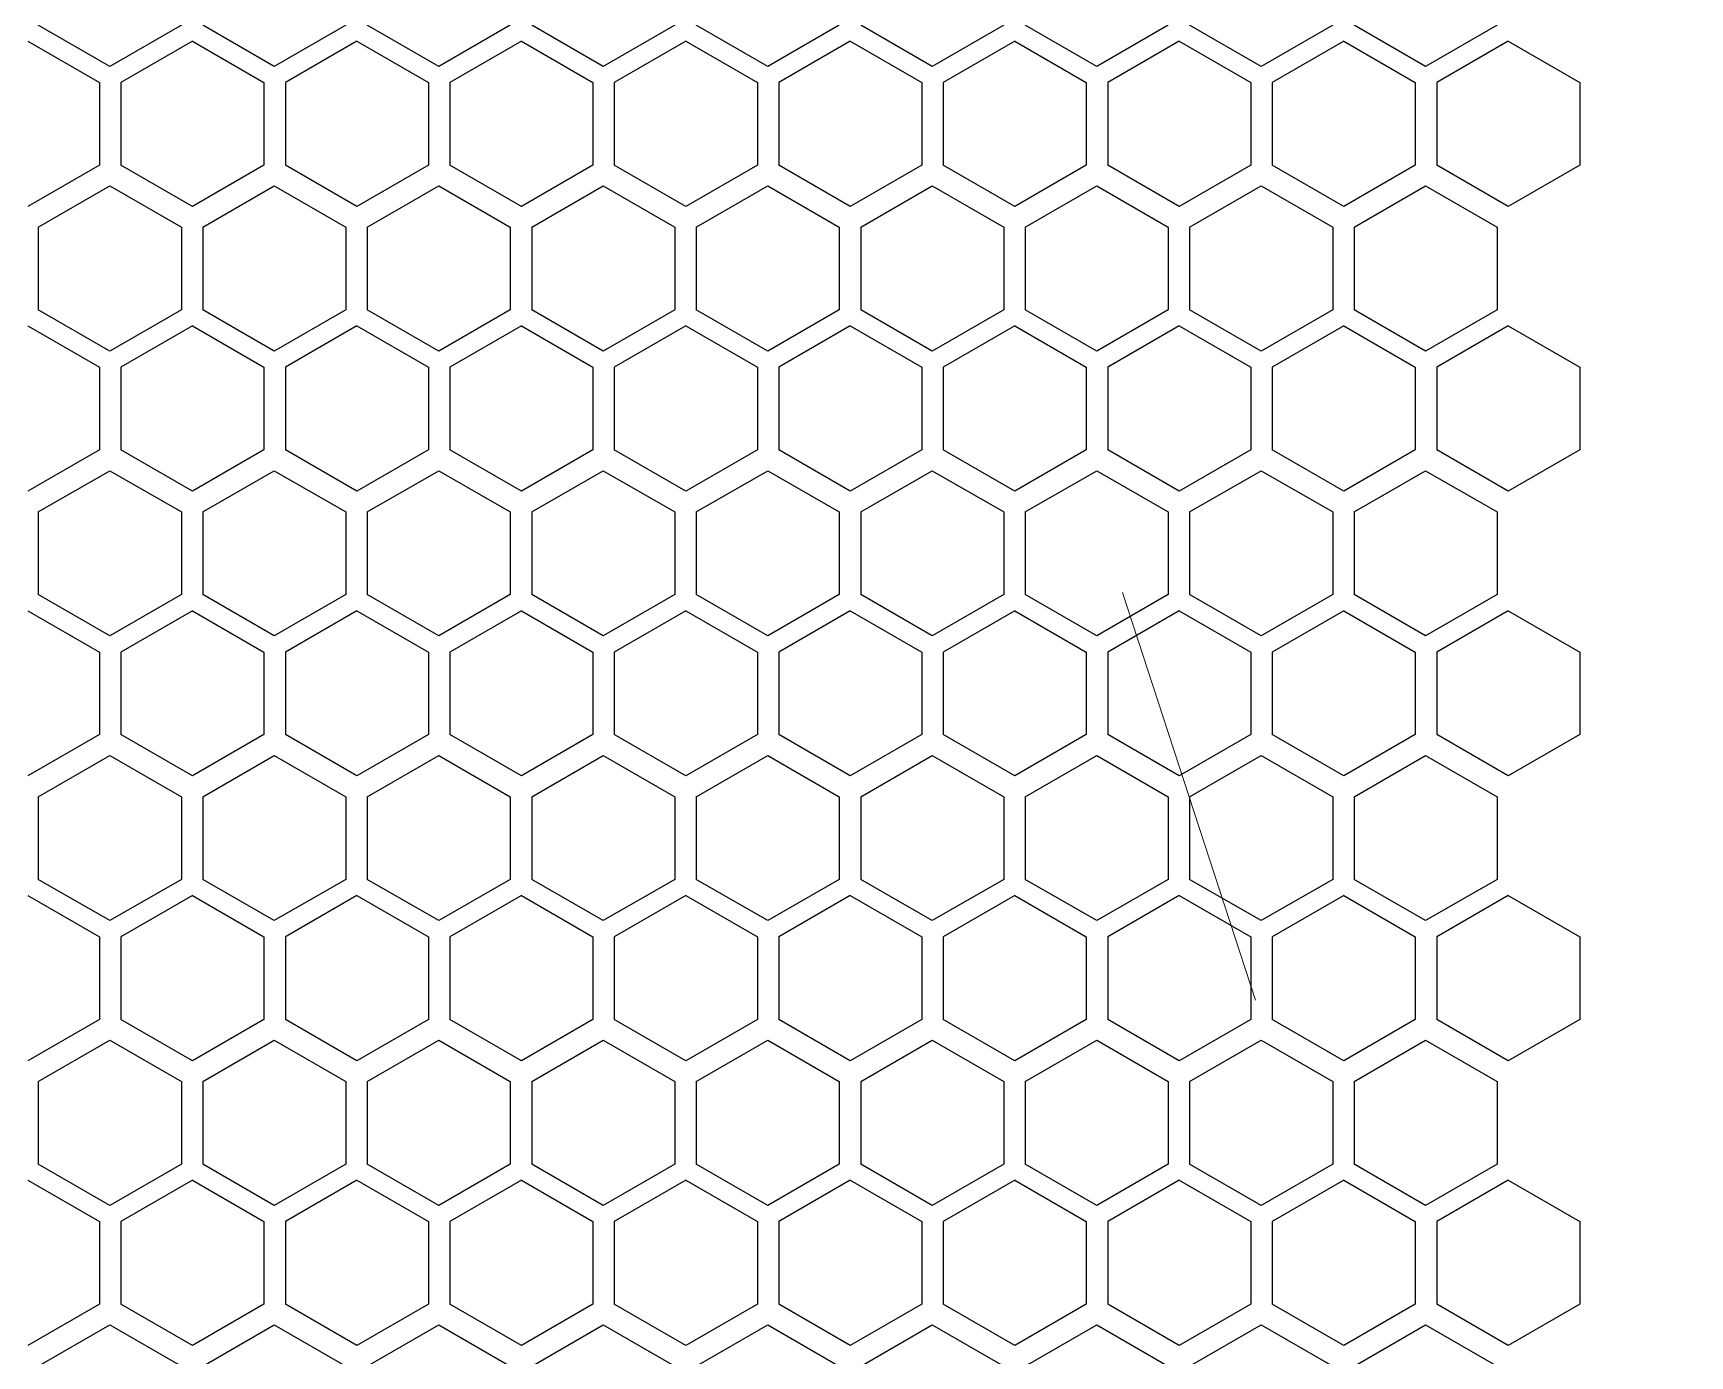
# Model space of a CAD drawing. Extents: x 61367 to 140945, y -1257 to 25588.
# Drawn here: x 71059.6 to 71152.3, y 20063.1 to 20137.1 of the extents above; entities that cross this region are included whole.
import ezdxf

# ---------------------------------------------------------------- set-up
doc = ezdxf.new("R2010")
doc.units = 0
doc.header["$MEASUREMENT"] = 0
doc.linetypes.add('ACAD_ISO03W100', pattern=[30, 12, -18])
doc.layers.get('0').update_dxf_attribs({"linetype": 'CONTINUOUS'})
doc.layers.add('4215-0412-2_0', color=7, linetype='CONTINUOUS')
doc.layers.add('THICK', color=7, linetype='CONTINUOUS', lineweight=0)

# ---------------------------------------------------------------- blocks, each defined once
blk = doc.blocks.new('ETRYRTERRTERWDDASW')
at = {"layer": 'THICK', "color": 1, "linetype": 'ACAD_ISO03W100', "ltscale": 2}
blk.add_line((214128.378, 51356.569), (213334.904, 48924.569), dxfattribs=at)
blk = doc.blocks.new('ERGRTHTHRT')
at = {"layer": '4215-0412-2_0', "color": 7, "linetype": 'Continuous'}
for p, q in [((-37455.321, -67807.98), (-37459.322, -67805.67)), ((-37451.32, -67805.67), (-37455.321, -67807.98)), ((-37446.121, -67807.98), (-37450.122, -67805.67)), ((-37442.12, -67805.67), (-37446.121, -67807.98)), ((-37436.921, -67807.98), (-37440.922, -67805.67)), ((-37432.92, -67805.67), (-37436.921, -67807.98)), ((-37427.721, -67807.98), (-37431.722, -67805.67)), ((-37423.72, -67805.67), (-37427.721, -67807.98)), ((-37418.521, -67807.98), (-37422.522, -67805.67)), ((-37414.52, -67805.67), (-37418.521, -67807.98)), ((-37409.321, -67807.98), (-37413.322, -67805.67)), ((-37405.32, -67805.67), (-37409.321, -67807.98)), ((-37400.121, -67807.98), (-37404.122, -67805.67)), ((-37396.12, -67805.67), (-37400.121, -67807.98)), ((-37390.921, -67807.98), (-37394.922, -67805.67)), ((-37386.92, -67805.67), (-37390.921, -67807.98)), ((-37381.721, -67807.98), (-37385.722, -67805.67)), ((-37377.72, -67805.67), (-37381.721, -67807.98)), ((-37459.902, -67806.575), (-37455.901, -67808.885)), ((-37450.702, -67806.575), (-37454.703, -67808.885)), ((-37450.702, -67806.575), (-37446.701, -67808.885)), ((-37441.502, -67806.575), (-37445.503, -67808.885)), ((-37441.502, -67806.575), (-37437.501, -67808.885)), ((-37432.302, -67806.575), (-37436.303, -67808.885)), ((-37432.302, -67806.575), (-37428.301, -67808.885)), ((-37423.102, -67806.575), (-37427.103, -67808.885)), ((-37423.102, -67806.575), (-37419.101, -67808.885)), ((-37413.902, -67806.575), (-37417.903, -67808.885)), ((-37413.902, -67806.575), (-37409.901, -67808.885)), ((-37404.702, -67806.575), (-37408.703, -67808.885)), ((-37404.702, -67806.575), (-37400.701, -67808.885)), ((-37395.502, -67806.575), (-37399.503, -67808.885)), ((-37395.502, -67806.575), (-37391.501, -67808.885)), ((-37386.302, -67806.575), (-37390.303, -67808.885)), ((-37386.302, -67806.575), (-37382.301, -67808.885)), ((-37377.102, -67806.575), (-37381.103, -67808.885)), ((-37377.102, -67806.575), (-37373.101, -67808.885)), ((-37455.901, -67808.885), (-37455.901, -67813.505)), ((-37454.703, -67808.885), (-37454.703, -67813.505)), ((-37446.701, -67808.885), (-37446.701, -67813.505)), ((-37445.503, -67808.885), (-37445.503, -67813.505)), ((-37437.501, -67808.885), (-37437.501, -67813.505)), ((-37436.303, -67808.885), (-37436.303, -67813.505)), ((-37428.301, -67808.885), (-37428.301, -67813.505)), ((-37427.103, -67808.885), (-37427.103, -67813.505)), ((-37419.101, -67808.885), (-37419.101, -67813.505)), ((-37417.903, -67808.885), (-37417.903, -67813.505)), ((-37409.901, -67808.885), (-37409.901, -67813.505)), ((-37408.703, -67808.885), (-37408.703, -67813.505)), ((-37400.701, -67808.885), (-37400.701, -67813.505)), ((-37399.503, -67808.885), (-37399.503, -67813.505)), ((-37391.501, -67808.885), (-37391.501, -67813.505)), ((-37390.303, -67808.885), (-37390.303, -67813.505)), ((-37382.301, -67808.885), (-37382.301, -67813.505)), ((-37381.103, -67808.885), (-37381.103, -67813.505)), ((-37373.101, -67808.885), (-37373.101, -67813.505)), ((-37455.901, -67813.505), (-37459.902, -67815.815)), ((-37450.702, -67815.815), (-37454.703, -67813.505)), ((-37446.701, -67813.505), (-37450.702, -67815.815)), ((-37441.502, -67815.815), (-37445.503, -67813.505)), ((-37437.501, -67813.505), (-37441.502, -67815.815)), ((-37432.302, -67815.815), (-37436.303, -67813.505)), ((-37428.301, -67813.505), (-37432.302, -67815.815)), ((-37423.102, -67815.815), (-37427.103, -67813.505)), ((-37419.101, -67813.505), (-37423.102, -67815.815)), ((-37413.902, -67815.815), (-37417.903, -67813.505)), ((-37409.901, -67813.505), (-37413.902, -67815.815)), ((-37404.702, -67815.815), (-37408.703, -67813.505)), ((-37400.701, -67813.505), (-37404.702, -67815.815)), ((-37395.502, -67815.815), (-37399.503, -67813.505)), ((-37391.501, -67813.505), (-37395.502, -67815.815)), ((-37386.302, -67815.815), (-37390.303, -67813.505)), ((-37382.301, -67813.505), (-37386.302, -67815.815)), ((-37377.102, -67815.815), (-37381.103, -67813.505)), ((-37373.101, -67813.505), (-37377.102, -67815.815)), ((-37459.322, -67816.98), (-37455.321, -67814.67)), ((-37455.321, -67814.67), (-37451.32, -67816.98)), ((-37450.122, -67816.98), (-37446.121, -67814.67)), ((-37446.121, -67814.67), (-37442.12, -67816.98)), ((-37440.922, -67816.98), (-37436.921, -67814.67)), ((-37436.921, -67814.67), (-37432.92, -67816.98)), ((-37431.722, -67816.98), (-37427.721, -67814.67)), ((-37427.721, -67814.67), (-37423.72, -67816.98)), ((-37422.522, -67816.98), (-37418.521, -67814.67)), ((-37418.521, -67814.67), (-37414.52, -67816.98)), ((-37413.322, -67816.98), (-37409.321, -67814.67)), ((-37409.321, -67814.67), (-37405.32, -67816.98)), ((-37404.122, -67816.98), (-37400.121, -67814.67)), ((-37400.121, -67814.67), (-37396.12, -67816.98)), ((-37394.922, -67816.98), (-37390.921, -67814.67)), ((-37390.921, -67814.67), (-37386.92, -67816.98)), ((-37385.722, -67816.98), (-37381.721, -67814.67)), ((-37381.721, -67814.67), (-37377.72, -67816.98)), ((-37459.322, -67816.98), (-37459.322, -67821.6)), ((-37451.32, -67816.98), (-37451.32, -67821.6)), ((-37450.122, -67816.98), (-37450.122, -67821.6)), ((-37442.12, -67816.98), (-37442.12, -67821.6)), ((-37440.922, -67816.98), (-37440.922, -67821.6)), ((-37432.92, -67816.98), (-37432.92, -67821.6)), ((-37431.722, -67816.98), (-37431.722, -67821.6)), ((-37423.72, -67816.98), (-37423.72, -67821.6)), ((-37422.522, -67816.98), (-37422.522, -67821.6)), ((-37414.52, -67816.98), (-37414.52, -67821.6)), ((-37413.322, -67816.98), (-37413.322, -67821.6)), ((-37405.32, -67816.98), (-37405.32, -67821.6)), ((-37404.122, -67816.98), (-37404.122, -67821.6)), ((-37396.12, -67816.98), (-37396.12, -67821.6)), ((-37394.922, -67816.98), (-37394.922, -67821.6)), ((-37386.92, -67816.98), (-37386.92, -67821.6)), ((-37385.722, -67816.98), (-37385.722, -67821.6)), ((-37377.72, -67816.98), (-37377.72, -67821.6)), ((-37455.321, -67823.91), (-37459.322, -67821.6)), ((-37451.32, -67821.6), (-37455.321, -67823.91)), ((-37446.121, -67823.91), (-37450.122, -67821.6)), ((-37442.12, -67821.6), (-37446.121, -67823.91)), ((-37436.921, -67823.91), (-37440.922, -67821.6)), ((-37432.92, -67821.6), (-37436.921, -67823.91)), ((-37427.721, -67823.91), (-37431.722, -67821.6)), ((-37423.72, -67821.6), (-37427.721, -67823.91)), ((-37418.521, -67823.91), (-37422.522, -67821.6)), ((-37414.52, -67821.6), (-37418.521, -67823.91)), ((-37409.321, -67823.91), (-37413.322, -67821.6)), ((-37405.32, -67821.6), (-37409.321, -67823.91)), ((-37400.121, -67823.91), (-37404.122, -67821.6)), ((-37396.12, -67821.6), (-37400.121, -67823.91)), ((-37390.921, -67823.91), (-37394.922, -67821.6)), ((-37386.92, -67821.6), (-37390.921, -67823.91)), ((-37381.721, -67823.91), (-37385.722, -67821.6)), ((-37377.72, -67821.6), (-37381.721, -67823.91)), ((-37459.902, -67822.505), (-37455.901, -67824.815)), ((-37450.702, -67822.505), (-37454.703, -67824.815)), ((-37450.702, -67822.505), (-37446.701, -67824.815)), ((-37441.502, -67822.505), (-37445.503, -67824.815)), ((-37441.502, -67822.505), (-37437.501, -67824.815)), ((-37432.302, -67822.505), (-37436.303, -67824.815)), ((-37432.302, -67822.505), (-37428.301, -67824.815)), ((-37423.102, -67822.505), (-37427.103, -67824.815)), ((-37423.102, -67822.505), (-37419.101, -67824.815)), ((-37413.902, -67822.505), (-37417.903, -67824.815)), ((-37413.902, -67822.505), (-37409.901, -67824.815)), ((-37404.702, -67822.505), (-37408.703, -67824.815)), ((-37404.702, -67822.505), (-37400.701, -67824.815)), ((-37395.502, -67822.505), (-37399.503, -67824.815)), ((-37395.502, -67822.505), (-37391.501, -67824.815)), ((-37386.302, -67822.505), (-37390.303, -67824.815)), ((-37386.302, -67822.505), (-37382.301, -67824.815)), ((-37377.102, -67822.505), (-37381.103, -67824.815)), ((-37377.102, -67822.505), (-37373.101, -67824.815)), ((-37455.901, -67824.815), (-37455.901, -67829.435)), ((-37454.703, -67824.815), (-37454.703, -67829.435)), ((-37446.701, -67824.815), (-37446.701, -67829.435)), ((-37445.503, -67824.815), (-37445.503, -67829.435)), ((-37437.501, -67824.815), (-37437.501, -67829.435)), ((-37436.303, -67824.815), (-37436.303, -67829.435)), ((-37428.301, -67824.815), (-37428.301, -67829.435)), ((-37427.103, -67824.815), (-37427.103, -67829.435)), ((-37419.101, -67824.815), (-37419.101, -67829.435)), ((-37417.903, -67824.815), (-37417.903, -67829.435)), ((-37409.901, -67824.815), (-37409.901, -67829.435)), ((-37408.703, -67824.815), (-37408.703, -67829.435)), ((-37400.701, -67824.815), (-37400.701, -67829.435)), ((-37399.503, -67824.815), (-37399.503, -67829.435)), ((-37391.501, -67824.815), (-37391.501, -67829.435)), ((-37390.303, -67824.815), (-37390.303, -67829.435)), ((-37382.301, -67824.815), (-37382.301, -67829.435)), ((-37381.103, -67824.815), (-37381.103, -67829.435)), ((-37373.101, -67824.815), (-37373.101, -67829.435)), ((-37455.901, -67829.435), (-37459.902, -67831.745)), ((-37450.702, -67831.745), (-37454.703, -67829.435)), ((-37446.701, -67829.435), (-37450.702, -67831.745)), ((-37441.502, -67831.745), (-37445.503, -67829.435)), ((-37437.501, -67829.435), (-37441.502, -67831.745)), ((-37432.302, -67831.745), (-37436.303, -67829.435)), ((-37428.301, -67829.435), (-37432.302, -67831.745)), ((-37423.102, -67831.745), (-37427.103, -67829.435)), ((-37419.101, -67829.435), (-37423.102, -67831.745)), ((-37413.902, -67831.745), (-37417.903, -67829.435)), ((-37409.901, -67829.435), (-37413.902, -67831.745)), ((-37404.702, -67831.745), (-37408.703, -67829.435)), ((-37400.701, -67829.435), (-37404.702, -67831.745)), ((-37395.502, -67831.745), (-37399.503, -67829.435)), ((-37391.501, -67829.435), (-37395.502, -67831.745)), ((-37386.302, -67831.745), (-37390.303, -67829.435)), ((-37382.301, -67829.435), (-37386.302, -67831.745)), ((-37377.102, -67831.745), (-37381.103, -67829.435)), ((-37373.101, -67829.435), (-37377.102, -67831.745)), ((-37459.322, -67832.91), (-37455.321, -67830.6)), ((-37455.321, -67830.6), (-37451.32, -67832.91)), ((-37450.122, -67832.91), (-37446.121, -67830.6)), ((-37446.121, -67830.6), (-37442.12, -67832.91)), ((-37440.922, -67832.91), (-37436.921, -67830.6)), ((-37436.921, -67830.6), (-37432.92, -67832.91)), ((-37431.722, -67832.91), (-37427.721, -67830.6)), ((-37427.721, -67830.6), (-37423.72, -67832.91)), ((-37422.522, -67832.91), (-37418.521, -67830.6)), ((-37418.521, -67830.6), (-37414.52, -67832.91)), ((-37413.322, -67832.91), (-37409.321, -67830.6)), ((-37409.321, -67830.6), (-37405.32, -67832.91)), ((-37404.122, -67832.91), (-37400.121, -67830.6)), ((-37400.121, -67830.6), (-37396.12, -67832.91)), ((-37394.922, -67832.91), (-37390.921, -67830.6)), ((-37390.921, -67830.6), (-37386.92, -67832.91)), ((-37385.722, -67832.91), (-37381.721, -67830.6)), ((-37381.721, -67830.6), (-37377.72, -67832.91)), ((-37459.322, -67832.91), (-37459.322, -67837.53)), ((-37451.32, -67832.91), (-37451.32, -67837.53)), ((-37450.122, -67832.91), (-37450.122, -67837.53)), ((-37442.12, -67832.91), (-37442.12, -67837.53)), ((-37440.922, -67832.91), (-37440.922, -67837.53)), ((-37432.92, -67832.91), (-37432.92, -67837.53)), ((-37431.722, -67832.91), (-37431.722, -67837.53)), ((-37423.72, -67832.91), (-37423.72, -67837.53)), ((-37422.522, -67832.91), (-37422.522, -67837.53)), ((-37414.52, -67832.91), (-37414.52, -67837.53)), ((-37413.322, -67832.91), (-37413.322, -67837.53)), ((-37405.32, -67832.91), (-37405.32, -67837.53)), ((-37404.122, -67832.91), (-37404.122, -67837.53)), ((-37396.12, -67832.91), (-37396.12, -67837.53)), ((-37394.922, -67832.91), (-37394.922, -67837.53)), ((-37386.92, -67832.91), (-37386.92, -67837.53)), ((-37385.722, -67832.91), (-37385.722, -67837.53)), ((-37377.72, -67832.91), (-37377.72, -67837.53)), ((-37459.902, -67838.435), (-37455.901, -67840.745)), ((-37455.321, -67839.84), (-37459.322, -67837.53)), ((-37451.32, -67837.53), (-37455.321, -67839.84)), ((-37450.702, -67838.435), (-37454.703, -67840.745)), ((-37450.702, -67838.435), (-37446.701, -67840.745)), ((-37446.121, -67839.84), (-37450.122, -67837.53)), ((-37442.12, -67837.53), (-37446.121, -67839.84)), ((-37441.502, -67838.435), (-37445.503, -67840.745)), ((-37441.502, -67838.435), (-37437.501, -67840.745)), ((-37436.921, -67839.84), (-37440.922, -67837.53)), ((-37432.92, -67837.53), (-37436.921, -67839.84)), ((-37432.302, -67838.435), (-37436.303, -67840.745)), ((-37432.302, -67838.435), (-37428.301, -67840.745)), ((-37427.721, -67839.84), (-37431.722, -67837.53)), ((-37423.72, -67837.53), (-37427.721, -67839.84)), ((-37423.102, -67838.435), (-37427.103, -67840.745)), ((-37423.102, -67838.435), (-37419.101, -67840.745)), ((-37418.521, -67839.84), (-37422.522, -67837.53)), ((-37414.52, -67837.53), (-37418.521, -67839.84)), ((-37413.902, -67838.435), (-37417.903, -67840.745)), ((-37413.902, -67838.435), (-37409.901, -67840.745)), ((-37409.321, -67839.84), (-37413.322, -67837.53)), ((-37405.32, -67837.53), (-37409.321, -67839.84)), ((-37404.702, -67838.435), (-37408.703, -67840.745)), ((-37404.702, -67838.435), (-37400.701, -67840.745)), ((-37400.121, -67839.84), (-37404.122, -67837.53)), ((-37396.12, -67837.53), (-37400.121, -67839.84)), ((-37395.502, -67838.435), (-37399.503, -67840.745)), ((-37395.502, -67838.435), (-37391.501, -67840.745)), ((-37390.921, -67839.84), (-37394.922, -67837.53)), ((-37386.92, -67837.53), (-37390.921, -67839.84)), ((-37386.302, -67838.435), (-37390.303, -67840.745)), ((-37386.302, -67838.435), (-37382.301, -67840.745)), ((-37381.721, -67839.84), (-37385.722, -67837.53)), ((-37377.72, -67837.53), (-37381.721, -67839.84)), ((-37377.102, -67838.435), (-37381.103, -67840.745)), ((-37377.102, -67838.435), (-37373.101, -67840.745)), ((-37455.901, -67840.745), (-37455.901, -67845.365)), ((-37454.703, -67840.745), (-37454.703, -67845.365)), ((-37446.701, -67840.745), (-37446.701, -67845.365)), ((-37445.503, -67840.745), (-37445.503, -67845.365)), ((-37437.501, -67840.745), (-37437.501, -67845.365)), ((-37436.303, -67840.745), (-37436.303, -67845.365)), ((-37428.301, -67840.745), (-37428.301, -67845.365)), ((-37427.103, -67840.745), (-37427.103, -67845.365)), ((-37419.101, -67840.745), (-37419.101, -67845.365)), ((-37417.903, -67840.745), (-37417.903, -67845.365)), ((-37409.901, -67840.745), (-37409.901, -67845.365)), ((-37408.703, -67840.745), (-37408.703, -67845.365)), ((-37400.701, -67840.745), (-37400.701, -67845.365)), ((-37399.503, -67840.745), (-37399.503, -67845.365)), ((-37391.501, -67840.745), (-37391.501, -67845.365)), ((-37390.303, -67840.745), (-37390.303, -67845.365)), ((-37382.301, -67840.745), (-37382.301, -67845.365)), ((-37381.103, -67840.745), (-37381.103, -67845.365)), ((-37373.101, -67840.745), (-37373.101, -67845.365)), ((-37455.901, -67845.365), (-37459.902, -67847.675)), ((-37450.702, -67847.675), (-37454.703, -67845.365)), ((-37446.701, -67845.365), (-37450.702, -67847.675)), ((-37441.502, -67847.675), (-37445.503, -67845.365)), ((-37437.501, -67845.365), (-37441.502, -67847.675)), ((-37432.302, -67847.675), (-37436.303, -67845.365)), ((-37428.301, -67845.365), (-37432.302, -67847.675)), ((-37423.102, -67847.675), (-37427.103, -67845.365)), ((-37419.101, -67845.365), (-37423.102, -67847.675)), ((-37413.902, -67847.675), (-37417.903, -67845.365)), ((-37409.901, -67845.365), (-37413.902, -67847.675)), ((-37404.702, -67847.675), (-37408.703, -67845.365)), ((-37400.701, -67845.365), (-37404.702, -67847.675)), ((-37395.502, -67847.675), (-37399.503, -67845.365)), ((-37391.501, -67845.365), (-37395.502, -67847.675)), ((-37386.302, -67847.675), (-37390.303, -67845.365)), ((-37382.301, -67845.365), (-37386.302, -67847.675)), ((-37377.102, -67847.675), (-37381.103, -67845.365)), ((-37373.101, -67845.365), (-37377.102, -67847.675)), ((-37459.322, -67848.84), (-37455.321, -67846.53)), ((-37455.321, -67846.53), (-37451.32, -67848.84)), ((-37450.122, -67848.84), (-37446.121, -67846.53)), ((-37446.121, -67846.53), (-37442.12, -67848.84)), ((-37440.922, -67848.84), (-37436.921, -67846.53)), ((-37436.921, -67846.53), (-37432.92, -67848.84)), ((-37431.722, -67848.84), (-37427.721, -67846.53)), ((-37427.721, -67846.53), (-37423.72, -67848.84)), ((-37422.522, -67848.84), (-37418.521, -67846.53)), ((-37418.521, -67846.53), (-37414.52, -67848.84)), ((-37413.322, -67848.84), (-37409.321, -67846.53)), ((-37409.321, -67846.53), (-37405.32, -67848.84)), ((-37404.122, -67848.84), (-37400.121, -67846.53)), ((-37400.121, -67846.53), (-37396.12, -67848.84)), ((-37394.922, -67848.84), (-37390.921, -67846.53)), ((-37390.921, -67846.53), (-37386.92, -67848.84)), ((-37385.722, -67848.84), (-37381.721, -67846.53)), ((-37381.721, -67846.53), (-37377.72, -67848.84)), ((-37459.322, -67848.84), (-37459.322, -67853.46)), ((-37451.32, -67848.84), (-37451.32, -67853.46)), ((-37450.122, -67848.84), (-37450.122, -67853.46)), ((-37442.12, -67848.84), (-37442.12, -67853.46)), ((-37440.922, -67848.84), (-37440.922, -67853.46)), ((-37432.92, -67848.84), (-37432.92, -67853.46)), ((-37431.722, -67848.84), (-37431.722, -67853.46)), ((-37423.72, -67848.84), (-37423.72, -67853.46)), ((-37422.522, -67848.84), (-37422.522, -67853.46)), ((-37414.52, -67848.84), (-37414.52, -67853.46)), ((-37413.322, -67848.84), (-37413.322, -67853.46)), ((-37405.32, -67848.84), (-37405.32, -67853.46)), ((-37404.122, -67848.84), (-37404.122, -67853.46)), ((-37396.12, -67848.84), (-37396.12, -67853.46)), ((-37394.922, -67848.84), (-37394.922, -67853.46)), ((-37386.92, -67848.84), (-37386.92, -67853.46)), ((-37385.722, -67848.84), (-37385.722, -67853.46)), ((-37377.72, -67848.84), (-37377.72, -67853.46)), ((-37455.321, -67855.77), (-37459.322, -67853.46)), ((-37451.32, -67853.46), (-37455.321, -67855.77)), ((-37446.121, -67855.77), (-37450.122, -67853.46)), ((-37442.12, -67853.46), (-37446.121, -67855.77)), ((-37436.921, -67855.77), (-37440.922, -67853.46)), ((-37432.92, -67853.46), (-37436.921, -67855.77)), ((-37427.721, -67855.77), (-37431.722, -67853.46)), ((-37423.72, -67853.46), (-37427.721, -67855.77)), ((-37418.521, -67855.77), (-37422.522, -67853.46)), ((-37414.52, -67853.46), (-37418.521, -67855.77)), ((-37409.321, -67855.77), (-37413.322, -67853.46)), ((-37405.32, -67853.46), (-37409.321, -67855.77)), ((-37400.121, -67855.77), (-37404.122, -67853.46)), ((-37396.12, -67853.46), (-37400.121, -67855.77)), ((-37390.921, -67855.77), (-37394.922, -67853.46)), ((-37386.92, -67853.46), (-37390.921, -67855.77)), ((-37381.721, -67855.77), (-37385.722, -67853.46)), ((-37377.72, -67853.46), (-37381.721, -67855.77)), ((-37459.902, -67854.365), (-37455.901, -67856.675)), ((-37450.702, -67854.365), (-37454.703, -67856.675)), ((-37450.702, -67854.365), (-37446.701, -67856.675)), ((-37441.502, -67854.365), (-37445.503, -67856.675)), ((-37441.502, -67854.365), (-37437.501, -67856.675)), ((-37432.302, -67854.365), (-37436.303, -67856.675)), ((-37432.302, -67854.365), (-37428.301, -67856.675)), ((-37423.102, -67854.365), (-37427.103, -67856.675)), ((-37423.102, -67854.365), (-37419.101, -67856.675)), ((-37413.902, -67854.365), (-37417.903, -67856.675)), ((-37413.902, -67854.365), (-37409.901, -67856.675)), ((-37404.702, -67854.365), (-37408.703, -67856.675)), ((-37404.702, -67854.365), (-37400.701, -67856.675)), ((-37395.502, -67854.365), (-37399.503, -67856.675)), ((-37395.502, -67854.365), (-37391.501, -67856.675)), ((-37386.302, -67854.365), (-37390.303, -67856.675)), ((-37386.302, -67854.365), (-37382.301, -67856.675)), ((-37377.102, -67854.365), (-37381.103, -67856.675)), ((-37377.102, -67854.365), (-37373.101, -67856.675)), ((-37455.901, -67856.675), (-37455.901, -67861.295)), ((-37454.703, -67856.675), (-37454.703, -67861.295)), ((-37446.701, -67856.675), (-37446.701, -67861.295)), ((-37445.503, -67856.675), (-37445.503, -67861.295)), ((-37437.501, -67856.675), (-37437.501, -67861.295)), ((-37436.303, -67856.675), (-37436.303, -67861.295)), ((-37428.301, -67856.675), (-37428.301, -67861.295)), ((-37427.103, -67856.675), (-37427.103, -67861.295)), ((-37419.101, -67856.675), (-37419.101, -67861.295)), ((-37417.903, -67856.675), (-37417.903, -67861.295)), ((-37409.901, -67856.675), (-37409.901, -67861.295)), ((-37408.703, -67856.675), (-37408.703, -67861.295)), ((-37400.701, -67856.675), (-37400.701, -67861.295)), ((-37399.503, -67856.675), (-37399.503, -67861.295)), ((-37391.501, -67856.675), (-37391.501, -67861.295)), ((-37390.303, -67856.675), (-37390.303, -67861.295)), ((-37382.301, -67856.675), (-37382.301, -67861.295)), ((-37381.103, -67856.675), (-37381.103, -67861.295)), ((-37373.101, -67856.675), (-37373.101, -67861.295)), ((-37455.901, -67861.295), (-37459.902, -67863.605)), ((-37450.702, -67863.605), (-37454.703, -67861.295)), ((-37446.701, -67861.295), (-37450.702, -67863.605)), ((-37441.502, -67863.605), (-37445.503, -67861.295)), ((-37437.501, -67861.295), (-37441.502, -67863.605)), ((-37432.302, -67863.605), (-37436.303, -67861.295)), ((-37428.301, -67861.295), (-37432.302, -67863.605)), ((-37423.102, -67863.605), (-37427.103, -67861.295)), ((-37419.101, -67861.295), (-37423.102, -67863.605)), ((-37413.902, -67863.605), (-37417.903, -67861.295)), ((-37409.901, -67861.295), (-37413.902, -67863.605)), ((-37404.702, -67863.605), (-37408.703, -67861.295)), ((-37400.701, -67861.295), (-37404.702, -67863.605)), ((-37395.502, -67863.605), (-37399.503, -67861.295)), ((-37391.501, -67861.295), (-37395.502, -67863.605)), ((-37386.302, -67863.605), (-37390.303, -67861.295)), ((-37382.301, -67861.295), (-37386.302, -67863.605)), ((-37377.102, -67863.605), (-37381.103, -67861.295)), ((-37373.101, -67861.295), (-37377.102, -67863.605)), ((-37459.322, -67864.77), (-37455.321, -67862.46)), ((-37455.321, -67862.46), (-37451.32, -67864.77)), ((-37450.122, -67864.77), (-37446.121, -67862.46)), ((-37446.121, -67862.46), (-37442.12, -67864.77)), ((-37440.922, -67864.77), (-37436.921, -67862.46)), ((-37436.921, -67862.46), (-37432.92, -67864.77)), ((-37431.722, -67864.77), (-37427.721, -67862.46)), ((-37427.721, -67862.46), (-37423.72, -67864.77)), ((-37422.522, -67864.77), (-37418.521, -67862.46)), ((-37418.521, -67862.46), (-37414.52, -67864.77)), ((-37413.322, -67864.77), (-37409.321, -67862.46)), ((-37409.321, -67862.46), (-37405.32, -67864.77)), ((-37404.122, -67864.77), (-37400.121, -67862.46)), ((-37400.121, -67862.46), (-37396.12, -67864.77)), ((-37394.922, -67864.77), (-37390.921, -67862.46)), ((-37390.921, -67862.46), (-37386.92, -67864.77)), ((-37385.722, -67864.77), (-37381.721, -67862.46)), ((-37381.721, -67862.46), (-37377.72, -67864.77)), ((-37459.322, -67864.77), (-37459.322, -67869.39)), ((-37451.32, -67864.77), (-37451.32, -67869.39)), ((-37450.122, -67864.77), (-37450.122, -67869.39)), ((-37442.12, -67864.77), (-37442.12, -67869.39)), ((-37440.922, -67864.77), (-37440.922, -67869.39)), ((-37432.92, -67864.77), (-37432.92, -67869.39)), ((-37431.722, -67864.77), (-37431.722, -67869.39)), ((-37423.72, -67864.77), (-37423.72, -67869.39)), ((-37422.522, -67864.77), (-37422.522, -67869.39)), ((-37414.52, -67864.77), (-37414.52, -67869.39)), ((-37413.322, -67864.77), (-37413.322, -67869.39)), ((-37405.32, -67864.77), (-37405.32, -67869.39)), ((-37404.122, -67864.77), (-37404.122, -67869.39)), ((-37396.12, -67864.77), (-37396.12, -67869.39)), ((-37394.922, -67864.77), (-37394.922, -67869.39)), ((-37386.92, -67864.77), (-37386.92, -67869.39)), ((-37385.722, -67864.77), (-37385.722, -67869.39)), ((-37377.72, -67864.77), (-37377.72, -67869.39)), ((-37455.321, -67871.7), (-37459.322, -67869.39)), ((-37451.32, -67869.39), (-37455.321, -67871.7)), ((-37446.121, -67871.7), (-37450.122, -67869.39)), ((-37442.12, -67869.39), (-37446.121, -67871.7)), ((-37436.921, -67871.7), (-37440.922, -67869.39)), ((-37432.92, -67869.39), (-37436.921, -67871.7)), ((-37427.721, -67871.7), (-37431.722, -67869.39)), ((-37423.72, -67869.39), (-37427.721, -67871.7)), ((-37418.521, -67871.7), (-37422.522, -67869.39)), ((-37414.52, -67869.39), (-37418.521, -67871.7)), ((-37409.321, -67871.7), (-37413.322, -67869.39)), ((-37405.32, -67869.39), (-37409.321, -67871.7)), ((-37400.121, -67871.7), (-37404.122, -67869.39)), ((-37396.12, -67869.39), (-37400.121, -67871.7)), ((-37390.921, -67871.7), (-37394.922, -67869.39)), ((-37386.92, -67869.39), (-37390.921, -67871.7)), ((-37381.721, -67871.7), (-37385.722, -67869.39)), ((-37377.72, -67869.39), (-37381.721, -67871.7)), ((-37459.902, -67870.295), (-37455.901, -67872.605)), ((-37450.702, -67870.295), (-37454.703, -67872.605)), ((-37450.702, -67870.295), (-37446.701, -67872.605)), ((-37441.502, -67870.295), (-37445.503, -67872.605)), ((-37441.502, -67870.295), (-37437.501, -67872.605)), ((-37432.302, -67870.295), (-37436.303, -67872.605)), ((-37432.302, -67870.295), (-37428.301, -67872.605)), ((-37423.102, -67870.295), (-37427.103, -67872.605)), ((-37423.102, -67870.295), (-37419.101, -67872.605)), ((-37413.902, -67870.295), (-37417.903, -67872.605)), ((-37413.902, -67870.295), (-37409.901, -67872.605)), ((-37404.702, -67870.295), (-37408.703, -67872.605)), ((-37404.702, -67870.295), (-37400.701, -67872.605)), ((-37395.502, -67870.295), (-37399.503, -67872.605)), ((-37395.502, -67870.295), (-37391.501, -67872.605)), ((-37386.302, -67870.295), (-37390.303, -67872.605)), ((-37386.302, -67870.295), (-37382.301, -67872.605)), ((-37377.102, -67870.295), (-37381.103, -67872.605)), ((-37377.102, -67870.295), (-37373.101, -67872.605)), ((-37455.901, -67872.605), (-37455.901, -67877.225)), ((-37454.703, -67872.605), (-37454.703, -67877.225)), ((-37446.701, -67872.605), (-37446.701, -67877.225)), ((-37445.503, -67872.605), (-37445.503, -67877.225)), ((-37437.501, -67872.605), (-37437.501, -67877.225)), ((-37436.303, -67872.605), (-37436.303, -67877.225)), ((-37428.301, -67872.605), (-37428.301, -67877.225)), ((-37427.103, -67872.605), (-37427.103, -67877.225)), ((-37419.101, -67872.605), (-37419.101, -67877.225)), ((-37417.903, -67872.605), (-37417.903, -67877.225)), ((-37409.901, -67872.605), (-37409.901, -67877.225)), ((-37408.703, -67872.605), (-37408.703, -67877.225)), ((-37400.701, -67872.605), (-37400.701, -67877.225)), ((-37399.503, -67872.605), (-37399.503, -67877.225)), ((-37391.501, -67872.605), (-37391.501, -67877.225)), ((-37390.303, -67872.605), (-37390.303, -67877.225)), ((-37382.301, -67872.605), (-37382.301, -67877.225)), ((-37381.103, -67872.605), (-37381.103, -67877.225)), ((-37373.101, -67872.605), (-37373.101, -67877.225)), ((-37455.901, -67877.225), (-37459.902, -67879.535)), ((-37450.702, -67879.535), (-37454.703, -67877.225)), ((-37446.701, -67877.225), (-37450.702, -67879.535)), ((-37441.502, -67879.535), (-37445.503, -67877.225)), ((-37437.501, -67877.225), (-37441.502, -67879.535)), ((-37432.302, -67879.535), (-37436.303, -67877.225)), ((-37428.301, -67877.225), (-37432.302, -67879.535)), ((-37423.102, -67879.535), (-37427.103, -67877.225)), ((-37419.101, -67877.225), (-37423.102, -67879.535)), ((-37413.902, -67879.535), (-37417.903, -67877.225)), ((-37409.901, -67877.225), (-37413.902, -67879.535)), ((-37404.702, -67879.535), (-37408.703, -67877.225)), ((-37400.701, -67877.225), (-37404.702, -67879.535)), ((-37395.502, -67879.535), (-37399.503, -67877.225)), ((-37391.501, -67877.225), (-37395.502, -67879.535)), ((-37386.302, -67879.535), (-37390.303, -67877.225)), ((-37382.301, -67877.225), (-37386.302, -67879.535)), ((-37377.102, -67879.535), (-37381.103, -67877.225)), ((-37373.101, -67877.225), (-37377.102, -67879.535)), ((-37459.322, -67880.7), (-37455.321, -67878.39)), ((-37455.321, -67878.39), (-37451.32, -67880.7)), ((-37450.122, -67880.7), (-37446.121, -67878.39)), ((-37446.121, -67878.39), (-37442.12, -67880.7)), ((-37440.922, -67880.7), (-37436.921, -67878.39)), ((-37436.921, -67878.39), (-37432.92, -67880.7)), ((-37431.722, -67880.7), (-37427.721, -67878.39)), ((-37427.721, -67878.39), (-37423.72, -67880.7)), ((-37422.522, -67880.7), (-37418.521, -67878.39)), ((-37418.521, -67878.39), (-37414.52, -67880.7)), ((-37413.322, -67880.7), (-37409.321, -67878.39)), ((-37409.321, -67878.39), (-37405.32, -67880.7)), ((-37404.122, -67880.7), (-37400.121, -67878.39)), ((-37400.121, -67878.39), (-37396.12, -67880.7)), ((-37394.922, -67880.7), (-37390.921, -67878.39)), ((-37390.921, -67878.39), (-37386.92, -67880.7)), ((-37385.722, -67880.7), (-37381.721, -67878.39)), ((-37381.721, -67878.39), (-37377.72, -67880.7))]:
    blk.add_line(p, q, dxfattribs=at)

msp = doc.modelspace()

# ---------------------------------------------------------------- block references
at = {"lineweight": -3}
msp.add_blockref('ERGRTHTHRT', (108519.232, 87943.251), dxfattribs=at)
at = {"xscale": -1}
msp.add_blockref('ETRYRTERRTERWDDASW', (285137.262, -30908.483), dxfattribs=at)

doc.saveas('drawing.dxf')
